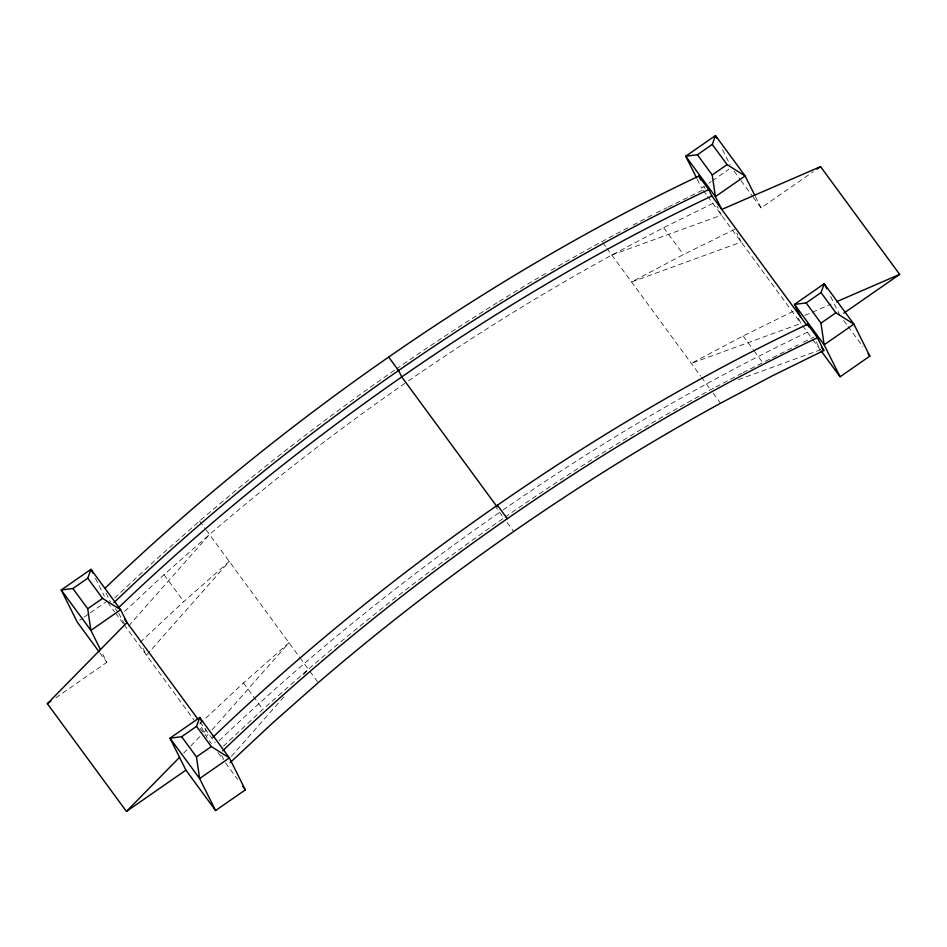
<?xml version="1.0" encoding="UTF-8"?>
<svg xmlns="http://www.w3.org/2000/svg" width="947" height="947" viewBox="0 0 947 947"><rect width="100%" height="100%" fill="white"/><g stroke="black" fill="none" stroke-linecap="round" stroke-linejoin="round"><path stroke-width="0.71" stroke-dasharray="4.74 3.55" d="M128.626 626.038L209.488 534.487A943.212 366.998 -36.3 0 1 404.937 383.31M208.115 734.339L206.174 736.541L211.228 743.431M212.01 729.924L288.977 642.788L243.497 682.965L204.055 719.779M231.388 756.333L285.947 694.565M303.478 674.702L308.355 669.198A943.212 366.998 -36.3 0 1 503.804 518.021L495.932 507.296M183.635 753.185L189.755 746.934M190.773 745.893L199.971 736.529M204.055 732.374L206.091 730.291L204.185 726.456M114.682 598.007L154.124 561.192L199.592 521.016A943.212 366.998 -36.3 0 1 395.053 369.851M124.566 611.478L164.009 574.663L209.488 534.487M140.073 642.397L183.789 601.605L229.257 561.429L146.454 655.182L142.63 647.511M202.989 720.774L199.793 723.757L205.535 735.263M223.433 746.177L262.875 709.374L308.355 669.198L300.767 658.863M79.548 620.309L83.111 617.823M84.307 616.994L89.065 613.692M90.249 612.863L106.904 601.298M704.059 186.535L701.68 188.193L697.217 179.232M708.818 183.233L711.197 181.575M712.381 180.747L729.036 169.182M55.849 697.773L106.822 662.367L101.731 652.14M753.232 197.248L761.08 207.938L813.272 171.691M627.837 227.872L601.925 241.58A943.212 366.998 -36.3 0 0 549.911 270.984M633.022 225.126L652.459 214.851M408.571 380.801A943.212 366.998 -36.3 0 1 611.809 255.051L663.646 227.635L715.08 202.338M734.848 229.281L683.414 254.577L631.578 281.981L741.229 242.065L736.766 233.116M793.243 311.291L743.135 335.936L691.298 363.352L800.937 323.436L797.114 315.753M505.011 517.18A943.212 366.998 -36.3 0 1 710.676 389.75L714.559 387.69M715.861 387.003L741.773 373.307M743.075 372.621L798.12 344.826M656.389 212.874L666.948 207.677M668.262 207.026L705.195 188.867L703.917 186.31M803.399 342.234L813.947 337.037M804.82 315.469L831.158 304.058M611.809 255.051L721.448 215.123L716.986 206.174M738.435 379.64L820.315 349.834L815.852 340.884M734.032 171.099L740.14 179.421M741.016 180.605L752.356 196.053M843.659 320.465L847.151 325.212M848.027 326.407L862.859 346.614M703.396 190.525L706.841 195.212M707.693 196.384L800.937 323.436M802.63 325.732L811.899 338.351M812.739 339.5L820.315 349.834M663.646 227.635L683.414 254.577M743.135 335.936L753.244 349.715M754.084 350.863L762.513 362.346M602.742 242.692L606.044 247.191M606.861 248.315L700.567 375.971M701.407 377.119L710.676 389.75M713.15 393.123L720.56 403.221M507.095 522.507L513.688 531.492M199.592 521.016L205.369 528.876M206.186 530L299.927 657.715M310 671.435L317.411 681.544M164.009 574.663L183.789 601.605M243.497 682.965L262.875 709.374M200.006 722.005L215.158 742.637M115.356 608.72L117.83 612.082M118.659 613.206L125.406 625.683M107.769 602.47L114.646 611.845M115.498 613.017L123.24 623.552M124.104 624.724L194.052 720.04M200.113 728.29L205.298 735.369M217.964 752.616L223.019 759.506M225.552 762.951L237.579 779.345M99.849 652.862L106.822 662.367M830.602 296.518L840.178 315.706M755.339 196.431L761.08 207.938M722.49 149.626L730.149 164.979M221.716 755.268L223.634 759.103M105.957 593.023L110.42 601.984M95.422 578.274L104.359 596.184M396.26 369.01A943.212 366.998 -36.3 0 1 497.944 302.247M499.211 301.466A943.212 366.998 -36.3 0 1 548.644 271.718M219.112 740.767A943.212 366.998 -36.3 0 1 499.4 512.469M503.035 509.948A943.212 366.998 -36.3 0 1 809.448 331.272"/><path stroke-width="1.42" d="M98.973 651.666L77.169 621.954L61.224 589.981L72.883 588.525L87.751 578.203L90.959 569.325L120.624 609.738L127.005 622.522L47.35 703.68L126.448 811.437L185.92 770.136L169.975 738.163L199.722 717.506L229.375 757.908L245.32 789.893L215.585 810.537L185.92 770.136M215.585 810.537L199.639 778.564L169.975 738.163L181.646 736.707L196.514 726.373L199.722 717.506L201.628 721.342M696.578 177.953L685.735 156.208L697.394 154.752L712.274 144.429L715.482 135.563L745.135 175.964L754.7 195.153M800.866 317.174L794.497 304.389L806.157 302.933L821.025 292.599L824.233 283.733L853.886 324.146L869.831 356.119L840.096 376.776L821.179 351.006M126.448 811.437L179.539 757.34M230.121 762.631L272.772 722.845L318.239 682.669A943.212 366.998 -36.3 0 1 720.56 403.221L772.397 375.805L823.831 350.508L817.45 337.724L807.566 324.253A943.212 366.998 -36.3 0 0 212.791 737.37M92.877 573.16L90.959 569.325L61.224 589.981L90.888 630.394L87.716 608.732L102.584 598.409L120.624 609.738L90.888 630.394L100.453 649.583M716.749 138.12L715.482 135.563L685.735 156.208L715.399 196.621L712.227 174.958L727.095 164.636L745.135 175.964L715.399 196.621L721.78 209.417L820.552 166.636L899.65 274.393L843.813 313.173M47.35 703.68L50.996 701.147M816.918 169.158L820.552 166.636M196.467 756.902L211.335 746.579L229.375 757.908L199.639 778.564L196.467 756.902L181.646 736.707M826.778 288.847L824.233 283.733L794.497 304.389L824.15 344.803L820.978 323.14L835.858 312.806L853.886 324.146L824.15 344.803L840.096 376.776M836.485 301.75L899.65 274.393M868.091 353.74L869.831 356.119M712.274 144.429L727.095 164.636M821.025 292.599L835.858 312.806M697.394 154.752L712.227 174.958M806.157 302.933L820.978 323.14M105.081 588.194A943.212 366.998 -36.3 0 1 698.815 176.083L708.699 189.554L711.884 195.946L806.631 325.034M821.357 347.147L823.831 350.508M388.672 357.055L398.557 370.526L401.753 376.918L497.116 506.858M497.424 505.236L507.308 518.696M124.531 619.16L198.278 719.637M242.74 786.377L245.32 789.893M87.751 578.203L102.584 598.409M196.514 726.373L211.335 746.579M72.883 588.525L87.716 608.732M807.566 324.253L808.845 326.81M698.815 176.083L700.721 179.918M113.924 602.659A943.212 366.998 -36.3 0 1 708.699 189.554M222.675 750.841A943.212 366.998 -36.3 0 1 817.45 337.724M119.204 607.063A943.212 366.998 -36.3 0 1 711.884 195.946"/></g></svg>
